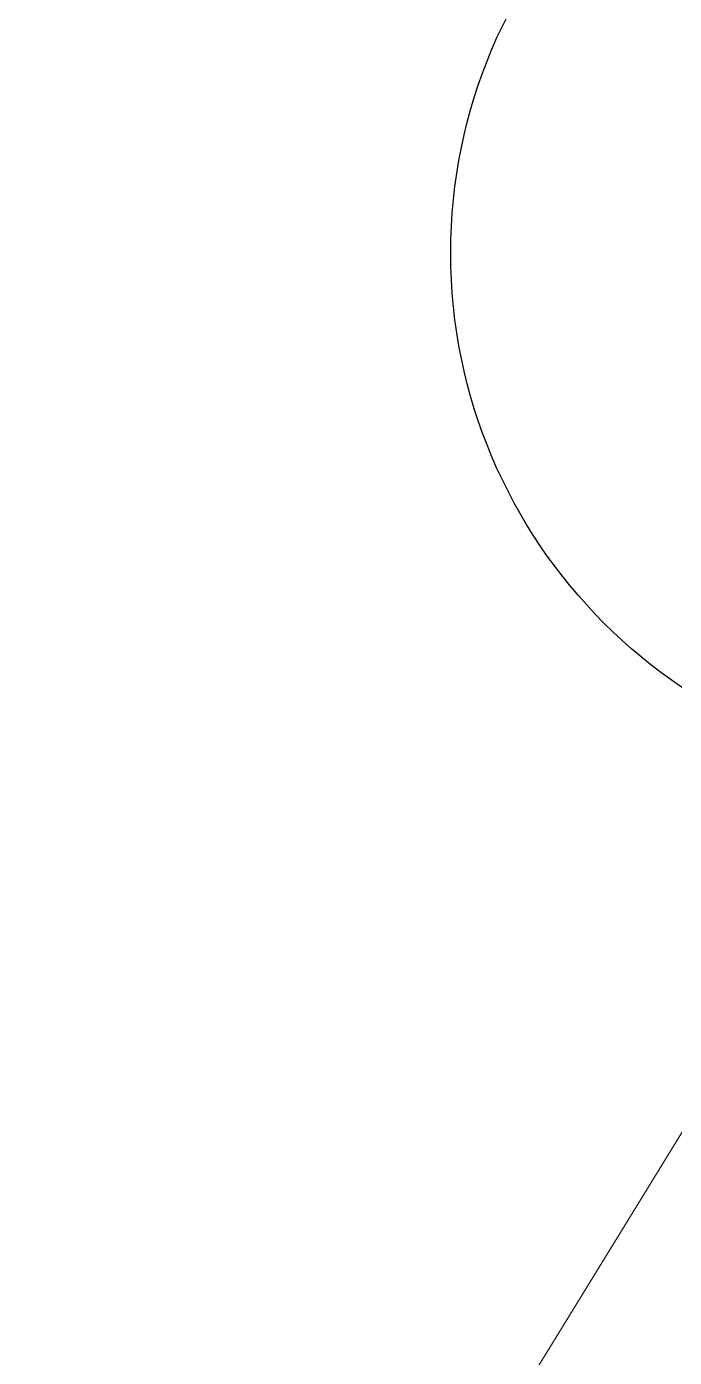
# Model space of a CAD drawing. Header units: millimetres. Extents: x -243740 to 150609, y -473655 to -165121.
# Drawn here: x 3002 to 5744, y -344740 to -339110 of the extents above; entities that cross this region are included whole.
import ezdxf

# ---------------------------------------------------------------- set-up
doc = ezdxf.new("R2010")
doc.units = ezdxf.units.MM

msp = doc.modelspace()

# ---------------------------------------------------------------- linework, layer by layer
at = {"layer": 'Defpoints', "color": 251, "lineweight": 0, "ltscale": 100, "true_color": 0x636466}
msp.add_lwpolyline([(10178.8, -336624.5), (4610, -345686.4)], dxfattribs=at)
at = {"layer": 'Defpoints', "color": 3, "ltscale": 100}
msp.add_circle((7012.2, -340067.7), 2214.5, dxfattribs=at)

doc.saveas('drawing.dxf')
